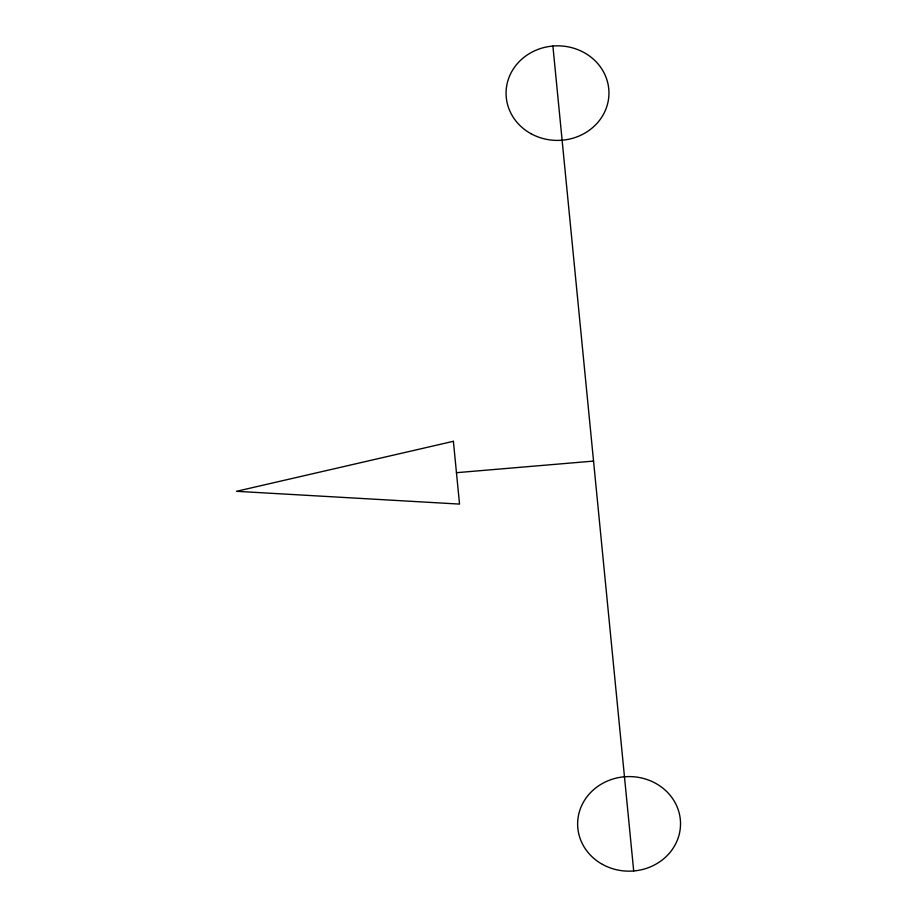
<?xml version="1.0" encoding="UTF-8"?>
<svg xmlns="http://www.w3.org/2000/svg" width="917" height="917" viewBox="0 0 917 917"><rect width="100%" height="100%" fill="white"/><g stroke="black" fill="none" stroke-linecap="round" stroke-linejoin="round"><path stroke-width="1.38" d="M456.46 472.691L593.551 461.091M552.894 46.045L633.693 870.955M453.388 441.306L236.483 491.306L459.532 504.086L453.388 441.306M602.48 864.399A51.444 47.283 -0.7 0 0 680.517 824.715A51.444 47.283 -0.7 0 0 604.246 782.51A51.444 47.283 -0.7 0 0 602.48 864.399M530.909 133.653A51.444 47.283 -0.7 0 0 608.945 93.97A51.444 47.283 -0.7 0 0 532.674 51.765A51.444 47.283 -0.7 0 0 530.909 133.653"/></g></svg>
